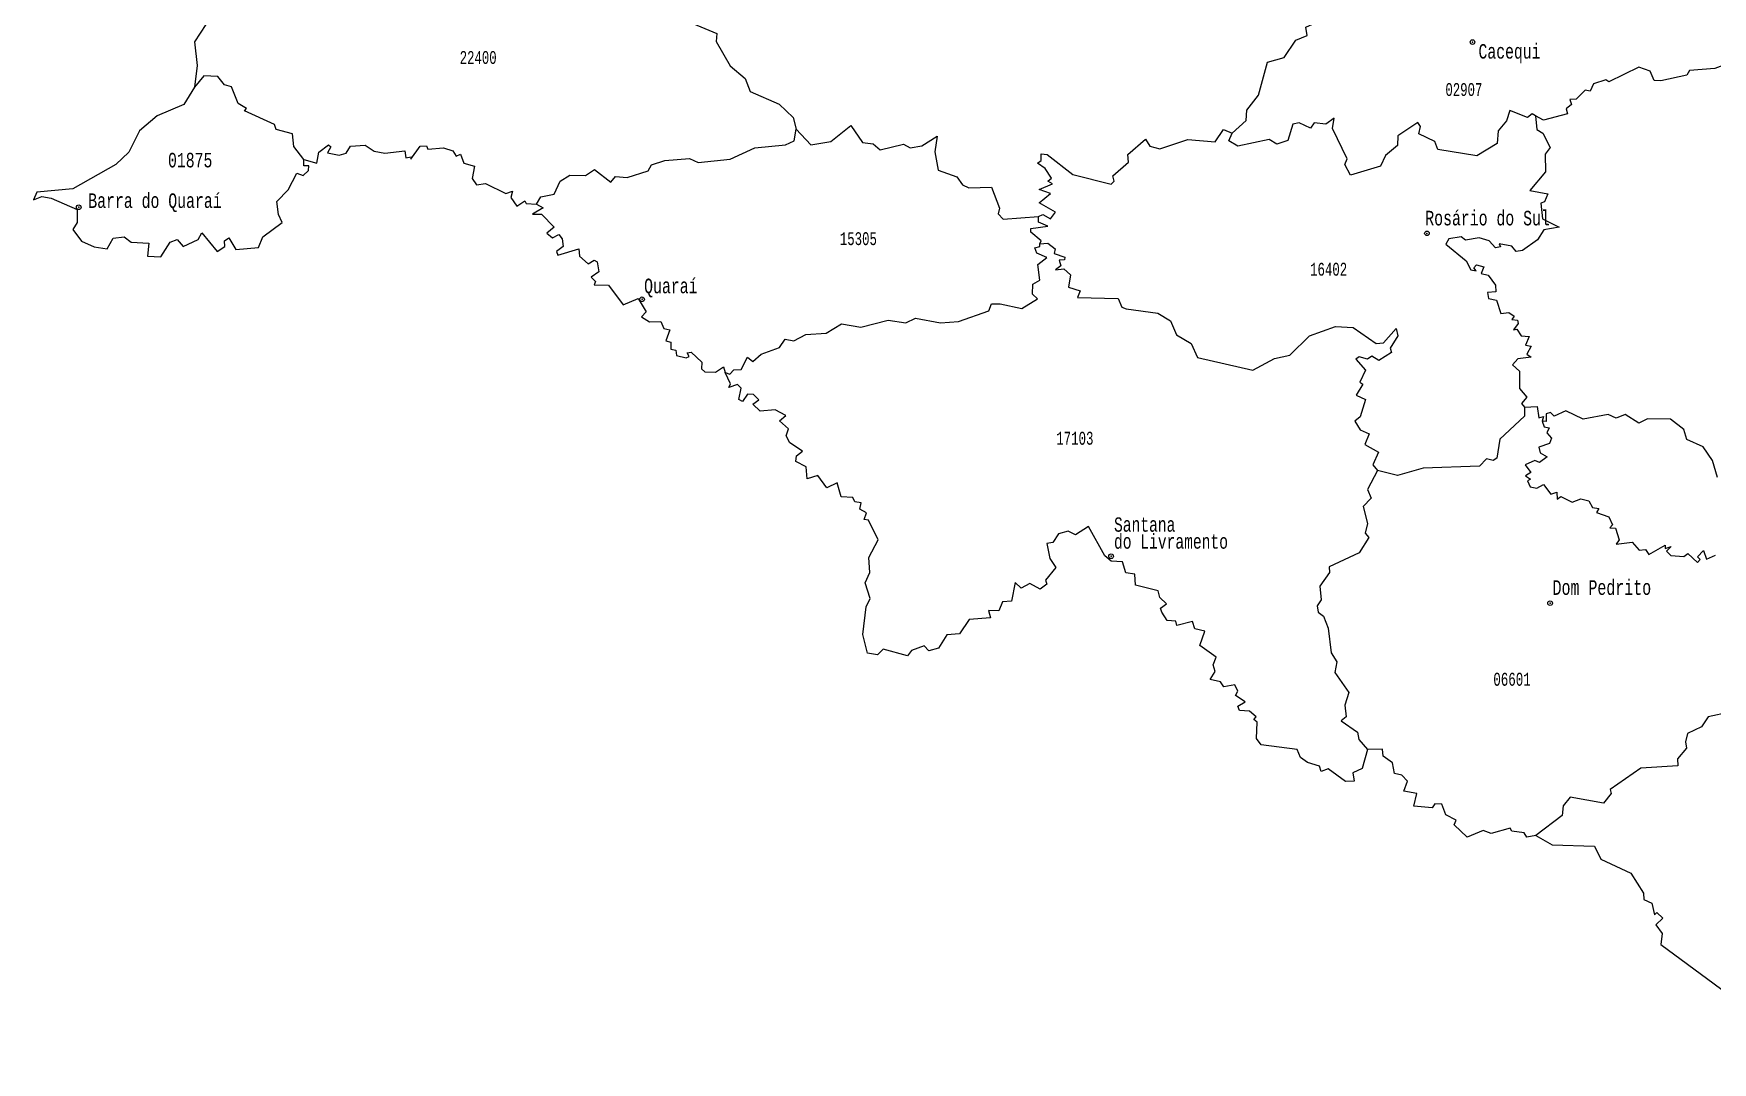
# Model space of a CAD drawing. Header units: millimetres. Extents: x 9851 to 10267, y 23387 to 23778.
# Drawn here: x 10014.32 to 10047.2, y 23405.97 to 23426.12 of the extents above; entities that cross this region are included whole.
import ezdxf
from ezdxf.enums import TextEntityAlignment as Align

# ---------------------------------------------------------------- set-up
doc = ezdxf.new("R2010")
doc.units = ezdxf.units.MM
doc.layers.add('3', color=7, linetype='Continuous')
doc.styles.add('MONOTXT', font='MONOTXT', dxfattribs={"height": 0.2})

# ---------------------------------------------------------------- blocks, each defined once
blk = doc.blocks.new('SEDE')
at = {"layer": '3', "color": 7, "linetype": 'Continuous'}
blk.add_circle((0, 0), 0.00451, dxfattribs=at)

msp = doc.modelspace()

# ---------------------------------------------------------------- linework, layer by layer
at = {"color": 7, "linetype": 'Continuous'}
for points in [[(10022.974, 23430.59), (10022.975, 23430.476), (10022.732, 23430.259), (10022.583, 23429.959), (10021.989, 23429.645), (10021.208, 23428.958), (10021.053, 23428.731), (10021.07, 23428.403), (10020.7, 23428.244), (10020.51, 23427.938), (10019.725, 23427.283), (10019.464, 23427.106), (10019.062, 23426.986), (10018.477, 23427.006), (10017.805, 23426.474), (10017.473, 23425.961), (10017.524, 23425.5), (10017.47, 23425.075)], [(10037.795, 23424.173), (10038.072, 23424.42), (10038.083, 23424.623), (10038.309, 23424.918), (10038.487, 23425.561), (10038.813, 23425.656), (10039.043, 23425.996), (10039.267, 23426.083), (10039.238, 23426.249), (10039.367, 23426.31), (10039.254, 23426.516), (10039.502, 23426.598), (10039.638, 23426.8), (10039.604, 23427.02), (10039.514, 23427.041), (10039.551, 23427.138)], [(10027.234, 23426.323), (10027.7, 23426.122), (10027.691, 23425.97), (10027.965, 23425.493), (10028.254, 23425.245), (10028.356, 23424.986), (10028.922, 23424.742), (10029.199, 23424.481), (10029.255, 23424.251)], [(10047.476, 23425.526), (10047.248, 23425.439), (10046.755, 23425.403), (10046.7, 23425.309), (10046.193, 23425.195), (10046.062, 23425.205), (10045.982, 23425.387), (10045.76, 23425.466), (10045.174, 23425.179), (10045.115, 23425.218), (10044.872, 23425.142), (10044.805, 23424.997), (10044.707, 23425.016), (10044.533, 23424.837), (10044.408, 23424.831), (10044.442, 23424.737), (10044.336, 23424.647), (10044.363, 23424.554), (10043.891, 23424.427), (10043.737, 23424.511)], [(10017.47, 23425.075), (10017.262, 23424.731), (10016.744, 23424.511), (10016.397, 23424.218), (10016.185, 23423.799), (10015.932, 23423.557), (10015.09, 23423.085), (10014.382, 23423.018), (10014.321, 23422.869), (10014.482, 23422.929), (10014.668, 23422.902), (10015.175, 23422.678), (10015.177, 23422.422), (10015.087, 23422.288), (10015.261, 23422.059), (10015.505, 23421.947), (10015.765, 23421.908), (10015.878, 23422.117), (10016.097, 23422.141), (10016.233, 23422.035), (10016.58, 23422.02), (10016.551, 23421.763), (10016.81, 23421.751), (10016.999, 23422.038), (10017.13, 23422.09), (10017.248, 23421.954), (10017.546, 23422.091), (10017.614, 23422.218), (10017.915, 23421.853), (10018.065, 23421.951), (10018.063, 23422.061), (10018.147, 23422.12), (10018.282, 23421.891), (10018.726, 23421.933), (10018.808, 23422.144), (10019.19, 23422.425), (10019.119, 23422.579), (10019.086, 23422.835), (10019.304, 23423.065), (10019.477, 23423.388), (10019.603, 23423.34), (10019.708, 23423.439), (10019.71, 23423.531), (10019.611, 23423.531), (10019.612, 23423.656)], [(10019.612, 23423.656), (10019.419, 23423.911), (10019.392, 23424.158), (10019.072, 23424.246), (10019.037, 23424.339), (10018.449, 23424.607), (10018.488, 23424.655), (10018.325, 23424.756), (10018.199, 23425.08), (10018.062, 23425.116), (10017.931, 23425.284), (10017.654, 23425.298), (10017.47, 23425.075)], [(10043.737, 23424.511), (10043.669, 23424.554), (10043.58, 23424.48), (10043.231, 23424.615), (10043.17, 23424.411), (10043.004, 23424.219), (10042.987, 23423.973), (10042.588, 23423.728), (10041.823, 23423.85), (10041.763, 23424.011), (10041.449, 23424.159), (10041.482, 23424.301), (10041.43, 23424.38), (10041.039, 23424.119), (10041.03, 23423.932), (10040.8, 23423.738), (10040.7, 23423.527), (10040.112, 23423.352), (10039.999, 23423.561), (10040.049, 23423.671), (10039.757, 23424.266), (10039.794, 23424.465), (10039.632, 23424.35), (10039.402, 23424.376), (10039.331, 23424.268), (10039.11, 23424.373), (10038.982, 23424.349), (10038.884, 23424.026), (10038.67, 23423.958), (10038.52, 23424.047), (10037.904, 23423.917), (10037.732, 23424.023), (10037.795, 23424.173)], [(10043.737, 23424.511), (10043.762, 23424.244), (10043.878, 23424.17), (10044.023, 23423.89), (10043.927, 23423.764), (10043.929, 23423.416), (10043.627, 23423.052), (10043.978, 23422.986), (10043.914, 23422.825), (10043.84, 23422.801), (10043.871, 23422.497), (10044.196, 23422.331), (10043.9, 23422.279), (10043.778, 23422.084), (10043.48, 23421.875), (10043.359, 23421.854), (10043.274, 23421.958), (10043.024, 23422.006), (10043.051, 23421.949), (10042.952, 23421.929), (10042.83, 23422.061), (10042.63, 23422.119), (10042.362, 23422.078), (10042.282, 23422.14), (10042.036, 23422.102), (10041.982, 23421.996), (10042.379, 23421.673), (10042.469, 23421.497), (10042.574, 23421.476), (10042.526, 23421.536), (10042.577, 23421.591), (10042.727, 23421.557), (10042.672, 23421.425), (10042.806, 23421.388), (10042.953, 23421.195), (10042.958, 23421.065), (10042.795, 23421.051), (10042.818, 23420.935), (10042.971, 23420.9), (10043.059, 23420.639), (10043.216, 23420.659), (10043.32, 23420.588), (10043.269, 23420.522), (10043.382, 23420.508), (10043.399, 23420.442), (10043.307, 23420.32), (10043.369, 23420.33), (10043.458, 23420.204), (10043.614, 23420.189), (10043.542, 23420.02), (10043.651, 23419.997), (10043.568, 23419.843), (10043.649, 23419.782), (10043.387, 23419.751), (10043.283, 23419.632), (10043.42, 23419.508), (10043.423, 23419.171), (10043.564, 23419.003), (10043.462, 23418.878), (10043.518, 23418.805)], [(10024.173, 23422.784), (10024.258, 23422.928), (10024.514, 23422.977), (10024.632, 23423.235), (10024.823, 23423.35), (10025.131, 23423.343), (10025.304, 23423.459), (10025.623, 23423.213), (10025.718, 23423.325), (10025.948, 23423.301), (10026.36, 23423.435), (10026.423, 23423.555), (10026.686, 23423.636), (10027.17, 23423.673), (10027.334, 23423.598), (10027.963, 23423.661), (10028.444, 23423.884), (10029.05, 23423.946), (10029.215, 23424.022), (10029.255, 23424.251)], [(10029.255, 23424.251), (10029.541, 23423.943), (10029.938, 23424.012), (10030.326, 23424.324), (10030.555, 23423.987), (10030.763, 23423.965), (10030.9, 23423.847), (10031.357, 23423.959), (10031.488, 23423.888), (10031.717, 23423.925), (10032.015, 23424.115), (10031.972, 23423.806), (10032.034, 23423.45), (10032.404, 23423.318), (10032.511, 23423.159), (10032.639, 23423.103), (10033.08, 23423.117), (10033.238, 23422.702), (10033.214, 23422.59), (10033.313, 23422.489), (10034, 23422.537)], [(10034, 23422.537), (10034.085, 23422.578), (10034.238, 23422.495), (10034.335, 23422.625), (10034.018, 23422.807), (10034.236, 23422.989), (10034.012, 23423.067), (10034.278, 23423.18), (10034.188, 23423.235), (10034.255, 23423.293), (10034.132, 23423.482), (10033.983, 23423.582), (10034.056, 23423.635), (10034.053, 23423.767), (10034.173, 23423.753), (10034.673, 23423.366), (10035.424, 23423.173), (10035.485, 23423.23), (10035.46, 23423.336), (10035.765, 23423.602), (10035.753, 23423.755), (10036.099, 23424.052), (10036.185, 23423.917), (10036.38, 23423.868), (10036.924, 23424.047), (10037.46, 23424.004), (10037.628, 23424.246), (10037.795, 23424.173)], [(10019.612, 23423.656), (10019.87, 23423.588), (10019.906, 23423.799), (10020.097, 23423.941), (10020.144, 23423.905), (10020.078, 23423.786), (10020.307, 23423.742), (10020.441, 23423.78), (10020.527, 23423.917), (10020.816, 23423.936), (10020.99, 23423.817), (10021.197, 23423.782), (10021.59, 23423.829), (10021.614, 23423.69), (10021.713, 23423.711), (10021.71, 23423.66), (10021.889, 23423.915), (10022.017, 23423.926), (10022.04, 23423.859), (10022.348, 23423.887), (10022.53, 23423.824), (10022.595, 23423.722), (10022.68, 23423.761), (10022.75, 23423.585), (10022.959, 23423.529), (10022.912, 23423.287), (10022.995, 23423.159), (10023.172, 23423.189), (10023.57, 23422.989), (10023.701, 23423.034), (10023.67, 23422.911), (10023.788, 23422.744), (10023.945, 23422.848), (10023.966, 23422.792), (10024.173, 23422.784)], [(10024.173, 23422.784), (10024.3, 23422.71), (10024.095, 23422.585), (10024.27, 23422.583), (10024.518, 23422.332), (10024.372, 23422.215), (10024.481, 23422.122), (10024.61, 23422.185), (10024.671, 23422.103), (10024.695, 23421.954), (10024.559, 23421.857), (10024.588, 23421.781), (10025.002, 23421.908), (10025.012, 23421.763), (10025.182, 23421.61), (10025.297, 23421.683), (10025.357, 23421.651), (10025.394, 23421.457), (10025.244, 23421.354), (10025.324, 23421.265), (10025.3, 23421.199), (10025.583, 23421.192), (10025.869, 23420.811), (10026.164, 23420.936), (10026.319, 23420.674), (10026.228, 23420.574), (10026.383, 23420.474), (10026.607, 23420.483), (10026.667, 23420.347), (10026.784, 23420.318), (10026.701, 23420.103), (10026.8, 23420.077), (10026.804, 23419.943), (10026.9, 23419.92), (10026.915, 23419.82), (10027.099, 23419.77), (10027.159, 23419.8), (10027.124, 23419.872), (10027.199, 23419.883), (10027.407, 23419.685), (10027.4, 23419.557), (10027.466, 23419.5), (10027.674, 23419.488), (10027.831, 23419.596), (10027.864, 23419.482)], [(10034.03, 23422.007), (10034.056, 23422.064), (10033.854, 23422.23), (10033.854, 23422.303), (10034.188, 23422.352), (10033.999, 23422.43), (10034, 23422.537)], [(10027.864, 23419.482), (10027.959, 23419.45), (10028.032, 23419.535), (10028.176, 23419.546), (10028.303, 23419.784), (10028.405, 23419.698), (10028.568, 23419.845), (10028.932, 23419.975), (10029.043, 23420.14), (10029.207, 23420.106), (10029.447, 23420.229), (10029.843, 23420.253), (10030.141, 23420.439), (10030.522, 23420.374), (10031.057, 23420.51), (10031.402, 23420.456), (10031.59, 23420.547), (10032.082, 23420.46), (10032.435, 23420.482), (10033.027, 23420.69), (10033.083, 23420.826), (10033.252, 23420.83), (10033.677, 23420.736), (10033.984, 23420.93), (10033.883, 23421.021), (10033.888, 23421.216), (10034.031, 23421.29), (10033.99, 23421.597), (10034.162, 23421.734), (10033.97, 23421.823), (10033.93, 23421.929), (10034.031, 23421.952), (10034.03, 23422.007)], [(10034.03, 23422.007), (10034.184, 23422.015), (10034.329, 23421.908), (10034.31, 23421.813), (10034.516, 23421.744), (10034.512, 23421.692), (10034.406, 23421.686), (10034.44, 23421.576), (10034.335, 23421.495), (10034.495, 23421.515), (10034.627, 23421.396), (10034.587, 23421.157), (10034.817, 23421.082), (10034.768, 23420.951), (10035.56, 23420.933), (10035.635, 23420.763), (10035.72, 23420.731), (10036.342, 23420.646), (10036.587, 23420.495), (10036.706, 23420.219), (10036.995, 23420.055), (10037.115, 23419.775), (10038.2, 23419.527), (10038.624, 23419.76), (10038.922, 23419.822), (10039.307, 23420.205), (10039.818, 23420.382), (10040.162, 23420.368), (10040.613, 23420.052), (10040.758, 23420.065), (10041.004, 23420.349), (10041.04, 23420.201), (10040.892, 23419.963), (10040.918, 23419.874), (10040.665, 23419.721), (10040.529, 23419.805), (10040.444, 23419.744), (10040.283, 23419.794), (10040.218, 23419.744), (10040.405, 23419.532), (10040.298, 23419.298), (10040.357, 23419.256), (10040.222, 23419.039), (10040.404, 23418.954), (10040.3, 23418.618), (10040.2, 23418.528), (10040.299, 23418.358), (10040.478, 23418.285), (10040.394, 23418.072), (10040.659, 23417.923), (10040.553, 23417.674), (10040.644, 23417.562)], [(10040.445, 23412.098), (10040.339, 23411.725), (10040.16, 23411.641), (10040.186, 23411.479), (10040.017, 23411.475), (10039.673, 23411.721), (10039.539, 23411.668), (10039.504, 23411.773), (10039.269, 23411.845), (10039.13, 23411.943), (10039.071, 23412.102), (10038.36, 23412.193), (10038.274, 23412.313), (10038.282, 23412.637), (10038.219, 23412.684), (10038.262, 23412.738), (10038.135, 23412.848), (10037.94, 23412.86), (10037.909, 23412.95), (10038.049, 23413.034), (10037.861, 23413.158), (10037.907, 23413.241), (10037.847, 23413.368), (10037.635, 23413.325), (10037.566, 23413.426), (10037.367, 23413.472), (10037.459, 23413.629), (10037.424, 23413.755), (10037.484, 23413.911), (10037.163, 23414.136), (10037.257, 23414.415), (10037.061, 23414.46), (10037.016, 23414.606), (10036.712, 23414.525), (10036.691, 23414.615), (10036.522, 23414.625), (10036.416, 23414.792), (10036.393, 23414.865), (10036.511, 23414.953), (10036.377, 23415.074), (10036.345, 23415.207), (10035.899, 23415.32), (10035.888, 23415.533), (10035.712, 23415.559), (10035.65, 23415.775), (10035.428, 23415.791), (10035.303, 23415.893), (10034.981, 23416.468), (10034.727, 23416.307), (10034.58, 23416.375), (10034.391, 23416.324), (10034.28, 23416.153), (10034.167, 23416.132), (10034.224, 23415.843), (10034.341, 23415.667), (10034.142, 23415.413), (10034.163, 23415.341), (10034.033, 23415.237), (10033.835, 23415.35), (10033.663, 23415.257), (10033.544, 23415.369), (10033.476, 23415.002), (10033.295, 23414.991), (10033.222, 23414.815), (10033.026, 23414.822), (10033.062, 23414.676), (10032.647, 23414.644), (10032.457, 23414.362), (10032.207, 23414.346), (10032.046, 23414.085), (10031.852, 23414.033), (10031.76, 23414.128), (10031.515, 23414.037), (10031.436, 23413.933), (10030.962, 23414.062), (10030.847, 23413.956), (10030.653, 23413.984), (10030.562, 23414.355), (10030.63, 23414.894), (10030.702, 23415.06), (10030.607, 23415.365), (10030.7, 23415.569), (10030.676, 23415.86), (10030.862, 23416.208), (10030.673, 23416.591), (10030.59, 23416.606), (10030.633, 23416.738), (10030.503, 23416.807), (10030.532, 23416.933), (10030.402, 23416.948), (10030.368, 23417.038), (10030.137, 23417.048), (10030.057, 23417.325), (10029.858, 23417.223), (10029.682, 23417.467), (10029.473, 23417.398), (10029.453, 23417.633), (10029.251, 23417.74), (10029.26, 23417.854), (10029.38, 23417.946), (10029.132, 23418.108), (10029.062, 23418.243), (10029.107, 23418.381), (10028.927, 23418.535), (10029.055, 23418.645), (10028.847, 23418.755), (10028.553, 23418.724), (10028.41, 23418.867), (10028.522, 23418.949), (10028.42, 23419.055), (10028.304, 23419.06), (10028.205, 23418.917), (10028.131, 23418.953), (10028.176, 23419.174), (10028.105, 23419.249), (10027.937, 23419.19), (10027.97, 23419.265), (10027.864, 23419.482)], [(10043.518, 23418.805), (10043.522, 23418.626), (10043.039, 23418.178), (10042.977, 23417.805), (10042.904, 23417.76), (10042.773, 23417.793), (10042.637, 23417.647), (10041.534, 23417.612), (10041.033, 23417.468), (10040.644, 23417.562)], [(10043.518, 23418.805), (10043.77, 23418.819), (10043.804, 23418.597), (10043.891, 23418.619), (10043.867, 23418.528)], [(10043.867, 23418.528), (10043.905, 23418.418), (10044.005, 23418.397), (10043.958, 23418.3), (10044.051, 23418.198), (10044.012, 23418.096), (10043.804, 23418.02), (10043.824, 23417.908), (10043.961, 23417.835), (10043.815, 23417.719), (10043.72, 23417.759), (10043.532, 23417.678), (10043.642, 23417.524), (10043.543, 23417.46), (10043.639, 23417.397), (10043.581, 23417.359), (10043.631, 23417.244), (10043.759, 23417.217), (10043.893, 23417.288), (10044.035, 23417.1), (10044.152, 23417.14), (10044.163, 23417), (10044.232, 23417.055), (10044.452, 23416.942), (10044.621, 23417.011), (10044.779, 23416.967), (10044.85, 23416.842), (10044.976, 23416.819), (10044.931, 23416.741), (10045.175, 23416.658), (10045.244, 23416.497), (10045.189, 23416.442), (10045.303, 23416.435), (10045.375, 23416.205), (10045.313, 23416.12), (10045.629, 23416.158), (10045.763, 23416.004), (10045.891, 23416.014), (10045.957, 23415.922), (10046.277, 23416.104), (10046.274, 23416.034), (10046.39, 23416.078), (10046.299, 23415.986), (10046.387, 23415.9), (10046.642, 23415.879), (10046.721, 23415.941), (10046.908, 23415.763), (10046.961, 23415.82), (10046.909, 23415.873), (10047.025, 23416), (10047.087, 23415.825), (10047.263, 23415.903)], [(10047.302, 23417.43), (10047.199, 23417.762), (10047.022, 23418.031), (10046.699, 23418.173), (10046.644, 23418.365), (10046.382, 23418.568), (10045.93, 23418.574), (10045.757, 23418.49), (10045.49, 23418.659), (10045.315, 23418.591), (10045.16, 23418.662), (10044.671, 23418.57), (10044.329, 23418.733), (10044.099, 23418.629), (10044.031, 23418.698), (10043.944, 23418.676), (10043.942, 23418.523), (10043.867, 23418.528)], [(10040.644, 23417.562), (10040.445, 23417.191), (10040.515, 23417.023), (10040.361, 23416.86), (10040.444, 23416.527), (10040.397, 23416.34), (10040.471, 23416.255), (10040.281, 23415.951), (10039.693, 23415.677), (10039.701, 23415.565), (10039.51, 23415.301), (10039.541, 23415.028), (10039.462, 23414.911), (10039.48, 23414.792), (10039.585, 23414.71), (10039.676, 23414.478), (10039.737, 23413.99), (10039.845, 23413.819), (10039.806, 23413.608), (10040.079, 23413.216), (10040.004, 23412.97), (10040.028, 23412.741), (10039.932, 23412.658), (10040.25, 23412.438), (10040.277, 23412.292), (10040.445, 23412.098)], [(10047.542, 23412.833), (10047.115, 23412.736), (10046.985, 23412.544), (10046.712, 23412.412), (10046.674, 23412.249), (10046.693, 23412.125), (10046.514, 23411.915), (10046.525, 23411.782), (10045.796, 23411.731), (10045.199, 23411.317), (10045.216, 23411.235), (10045.069, 23411.046), (10044.416, 23411.166), (10044.278, 23410.995), (10044.257, 23410.804), (10043.744, 23410.415)], [(10043.744, 23410.415), (10043.568, 23410.379), (10043.515, 23410.468), (10043.269, 23410.498), (10043.238, 23410.556), (10042.87, 23410.452), (10042.711, 23410.511), (10042.397, 23410.38), (10042.145, 23410.622), (10042.182, 23410.717), (10041.979, 23410.816), (10041.898, 23411.026), (10041.763, 23411.034), (10041.714, 23410.959), (10041.353, 23410.991), (10041.411, 23411.235), (10041.16, 23411.285), (10041.228, 23411.478), (10041.118, 23411.595), (10040.971, 23411.628), (10040.938, 23411.838), (10040.753, 23411.971), (10040.736, 23412.103), (10040.445, 23412.098)], [(10043.744, 23410.415), (10044.064, 23410.229), (10044.892, 23410.205), (10045.017, 23409.952), (10045.6, 23409.679), (10045.852, 23409.282), (10045.858, 23409.158), (10046.017, 23409.09), (10046.066, 23408.86), (10046.113, 23408.906), (10046.228, 23408.798), (10046.09, 23408.662), (10046.218, 23408.496), (10046.188, 23408.282), (10049.325, 23405.969)]]:
    msp.add_lwpolyline(points, dxfattribs=at)
for p in [(10042.502, 23425.957), (10015.205, 23422.721), (10041.61, 23422.21), (10026.238, 23420.918), (10035.424, 23415.885), (10044.022, 23414.966)]:
    msp.add_point(p, dxfattribs=at)

# ---------------------------------------------------------------- block references
at = {"color": 7, "linetype": 'Continuous', "zscale": 10}
for p, xscale, yscale, rotation in [((10042.502, 23425.957), 10, 10, 355.6629496551276), ((10015.205, 23422.721), 9.999988860103889, 9.999988860103889, 354.1752234465127), ((10041.61, 23422.21), 10.00001989309768, 10.00001989309768, 355.5053438415551), ((10026.238, 23420.918), 10, 10, 354.6829583827791), ((10035.424, 23415.885), 9.999980832956826, 9.999980832956826, 354.9926309231934), ((10044.022, 23414.966), 10, 10, 355.4055044666756)]:
    msp.add_blockref('SEDE', p, dxfattribs=dict(at, xscale=xscale, yscale=yscale, rotation=rotation))

# ---------------------------------------------------------------- texts
at = {"color": 7, "linetype": 'Continuous', "style": 'MONOTXT'}
for s, height, width, p in [('22400', 0.2508, 0.66667, (10023.028, 23425.655)), ('02907', 0.251, 0.666659, (10042.333, 23425.027)), ('15305', 0.2517, 0.666667, (10030.474, 23422.106)), ('16402', 0.2519, 0.666659, (10039.684, 23421.507)), ('17103', 0.2528, 0.66667, (10034.714, 23418.196)), ('06601', 0.254, 0.666667, (10043.276, 23413.475))]:
    msp.add_text(s, height=height, dxfattribs=dict(at, width=width)).set_placement(p, align=Align.MIDDLE)
for s, height, width, p in [('Cacequi', 0.2842, 0.705886, (10042.619, 23425.917)), ('01875', 0.2848, 0.705884, (10016.953, 23423.787)), ('Barra do Quara%%237', 0.28504, 0.705878, (10015.392, 23422.993))]:
    msp.add_text(s, height=height, dxfattribs=dict(at, width=width)).set_placement(p, align=Align.TOP_LEFT)
for s, height, width, p in [('Ros%%225rio do Sul', 0.28524, 0.705876, (10041.577, 23422.366)), ('Quara%%237', 0.2856, 0.705887, (10026.278, 23421.037)), ('Dom Pedrito', 0.28737, 0.705879, (10044.07, 23415.128))]:
    msp.add_text(s, height=height, dxfattribs=dict(at, width=width)).set_placement(p)
at = {"color": 7, "linetype": 'Continuous', "style": 'MONOTXT', "width": 0.705882}
for s, p in [('Santana ', (10035.481, 23416.365)), ('do Livramento', (10035.481, 23416.033))]:
    msp.add_text(s, height=0.281, rotation=359.9986, dxfattribs=at).set_placement(p)

doc.saveas('drawing.dxf')
